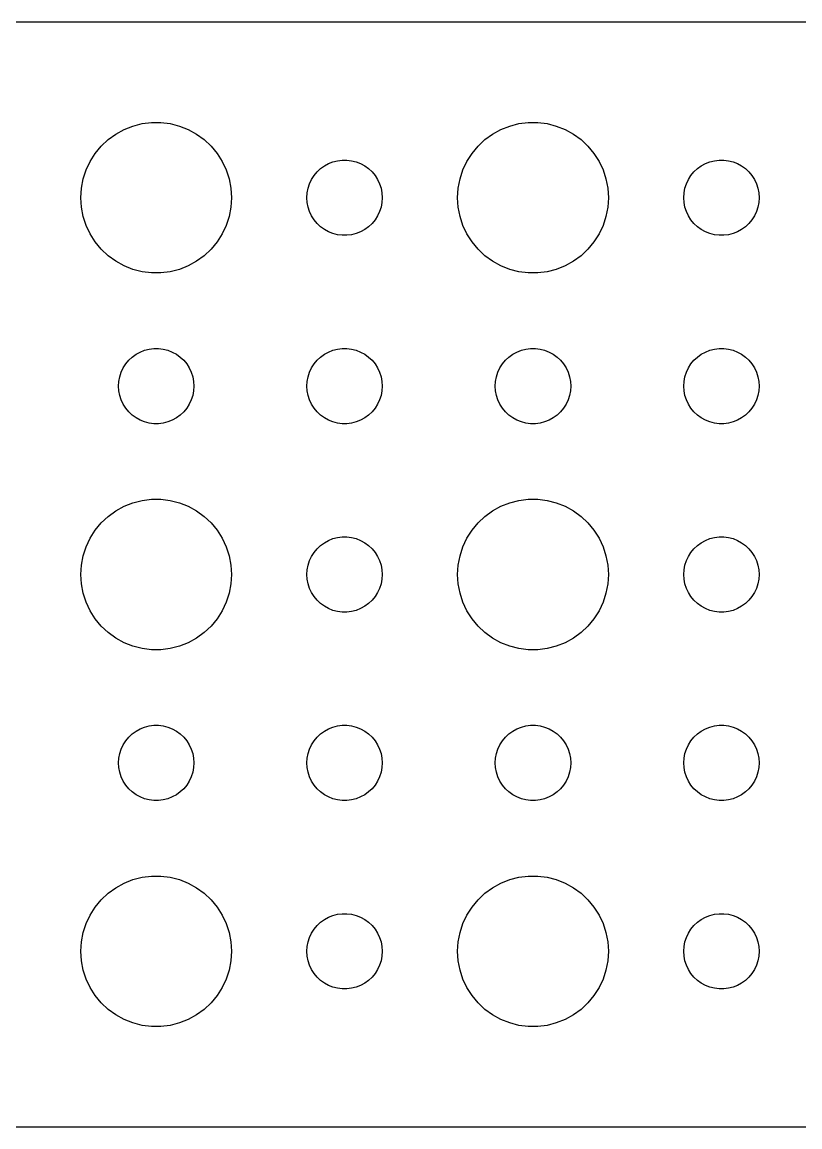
# Model space of a CAD drawing. Header units: metres. Extents: x -134 to 134, y -22 to 22.
# Drawn here: x 32.16 to 63.12, y -21.99 to 21.99 of the extents above; entities that cross this region are included whole.
import ezdxf

# ---------------------------------------------------------------- set-up
doc = ezdxf.new("R2010")
doc.units = ezdxf.units.M

msp = doc.modelspace()

# ---------------------------------------------------------------- linework, layer by layer
for p, q in [((129.814, 21.9901), (-129.814, 21.9901)), ((35.8925, 17.533), (36.2227, 17.7145)), ((36.2227, 17.7145), (36.5729, 17.8532)), ((36.5729, 17.8532), (36.9379, 17.9469)), ((36.9379, 17.9469), (37.3116, 17.9941)), ((37.3116, 17.9941), (37.6884, 17.9941)), ((37.6884, 17.9941), (38.0621, 17.9469)), ((38.0621, 17.9469), (38.427, 17.8532)), ((38.427, 17.8532), (38.7773, 17.7145)), ((38.7773, 17.7145), (39.1075, 17.533)), ((50.8925, 17.533), (51.2227, 17.7145)), ((51.2227, 17.7145), (51.5729, 17.8532)), ((51.5729, 17.8532), (51.9379, 17.9469)), ((51.9379, 17.9469), (52.3116, 17.9941)), ((52.3116, 17.9941), (52.6884, 17.9941)), ((52.6884, 17.9941), (53.0621, 17.9469)), ((53.0621, 17.9469), (53.427, 17.8532)), ((53.427, 17.8532), (53.7773, 17.7145)), ((53.7773, 17.7145), (54.1075, 17.533)), ((35.3131, 17.0536), (35.5877, 17.3115)), ((35.5877, 17.3115), (35.8925, 17.533)), ((39.1075, 17.533), (39.4123, 17.3115)), ((39.4123, 17.3115), (39.6869, 17.0536)), ((50.3131, 17.0536), (50.5877, 17.3115)), ((50.5877, 17.3115), (50.8925, 17.533)), ((54.1075, 17.533), (54.4123, 17.3115)), ((54.4123, 17.3115), (54.6869, 17.0536)), ((34.8711, 16.4453), (35.0729, 16.7634)), ((35.0729, 16.7634), (35.3131, 17.0536)), ((39.6869, 17.0536), (39.927, 16.7634)), ((39.927, 16.7634), (40.1289, 16.4453)), ((49.8711, 16.4453), (50.0729, 16.7634)), ((50.0729, 16.7634), (50.3131, 17.0536)), ((54.6869, 17.0536), (54.927, 16.7634)), ((54.927, 16.7634), (55.1289, 16.4453)), ((34.7107, 16.1044), (34.8711, 16.4453)), ((40.1289, 16.4453), (40.2893, 16.1044)), ((44.1963, 16.2665), (44.3613, 16.3572)), ((44.3613, 16.3572), (44.5365, 16.4266)), ((44.5365, 16.4266), (44.7189, 16.4734)), ((44.7189, 16.4734), (44.9058, 16.497)), ((44.9058, 16.497), (45.0942, 16.497)), ((45.0942, 16.497), (45.2811, 16.4734)), ((45.2811, 16.4734), (45.4635, 16.4266)), ((45.4635, 16.4266), (45.6387, 16.3572)), ((45.6387, 16.3572), (45.8037, 16.2665)), ((49.7107, 16.1044), (49.8711, 16.4453)), ((55.1289, 16.4453), (55.2893, 16.1044)), ((59.1963, 16.2665), (59.3613, 16.3572)), ((59.3613, 16.3572), (59.5365, 16.4266)), ((59.5365, 16.4266), (59.7189, 16.4734)), ((59.7189, 16.4734), (59.9058, 16.497)), ((59.9058, 16.497), (60.0942, 16.497)), ((60.0942, 16.497), (60.2811, 16.4734)), ((60.2811, 16.4734), (60.4635, 16.4266)), ((60.4635, 16.4266), (60.6387, 16.3572)), ((60.6387, 16.3572), (60.8037, 16.2665)), ((34.5942, 15.7461), (34.7107, 16.1044)), ((40.2893, 16.1044), (40.4057, 15.7461)), ((43.6855, 15.7226), (43.7865, 15.8817)), ((43.7865, 15.8817), (43.9065, 16.0268)), ((43.9065, 16.0268), (44.0439, 16.1558)), ((44.0439, 16.1558), (44.1963, 16.2665)), ((45.8037, 16.2665), (45.9561, 16.1558)), ((45.9561, 16.1558), (46.0934, 16.0268)), ((46.0934, 16.0268), (46.2135, 15.8817)), ((46.2135, 15.8817), (46.3145, 15.7226)), ((49.5942, 15.7461), (49.7107, 16.1044)), ((55.2893, 16.1044), (55.4057, 15.7461)), ((58.6855, 15.7226), (58.7865, 15.8817)), ((58.7865, 15.8817), (58.9065, 16.0268)), ((58.9065, 16.0268), (59.0439, 16.1558)), ((59.0439, 16.1558), (59.1963, 16.2665)), ((60.8037, 16.2665), (60.9561, 16.1558)), ((60.9561, 16.1558), (61.0934, 16.0268)), ((61.0934, 16.0268), (61.2135, 15.8817)), ((61.2135, 15.8817), (61.3145, 15.7226)), ((34.5237, 15.376), (34.5942, 15.7461)), ((40.4057, 15.7461), (40.4763, 15.376)), ((43.5471, 15.373), (43.6053, 15.5522)), ((43.6053, 15.5522), (43.6855, 15.7226)), ((46.3145, 15.7226), (46.3947, 15.5522)), ((46.3947, 15.5522), (46.4529, 15.373)), ((49.5237, 15.376), (49.5942, 15.7461)), ((55.4057, 15.7461), (55.4763, 15.376)), ((58.5471, 15.373), (58.6053, 15.5522)), ((58.6053, 15.5522), (58.6855, 15.7226)), ((61.3145, 15.7226), (61.3947, 15.5522)), ((61.3947, 15.5522), (61.4529, 15.373)), ((34.5, 15), (34.5237, 15.376)), ((34.5237, 14.624), (34.5, 15)), ((40.4763, 15.376), (40.5, 15)), ((40.5, 15), (40.4763, 14.624)), ((43.5, 15), (43.5118, 15.188)), ((43.5118, 14.812), (43.5, 15)), ((43.5118, 15.188), (43.5471, 15.373)), ((46.4529, 15.373), (46.4882, 15.188)), ((46.4882, 15.188), (46.5, 15)), ((46.5, 15), (46.4882, 14.812)), ((49.5, 15), (49.5237, 15.376)), ((49.5237, 14.624), (49.5, 15)), ((55.4763, 15.376), (55.5, 15)), ((55.5, 15), (55.4763, 14.624)), ((58.5, 15), (58.5118, 15.188)), ((58.5118, 14.812), (58.5, 15)), ((58.5118, 15.188), (58.5471, 15.373)), ((61.4529, 15.373), (61.4882, 15.188)), ((61.4882, 15.188), (61.5, 15)), ((61.5, 15), (61.4882, 14.812)), ((34.5942, 14.2539), (34.5237, 14.624)), ((40.4763, 14.624), (40.4057, 14.2539)), ((43.5471, 14.627), (43.5118, 14.812)), ((43.6053, 14.4478), (43.5471, 14.627)), ((46.4529, 14.627), (46.3947, 14.4478)), ((46.4882, 14.812), (46.4529, 14.627)), ((49.5942, 14.2539), (49.5237, 14.624)), ((55.4763, 14.624), (55.4057, 14.2539)), ((58.5471, 14.627), (58.5118, 14.812)), ((58.6053, 14.4478), (58.5471, 14.627)), ((61.4529, 14.627), (61.3947, 14.4478)), ((61.4882, 14.812), (61.4529, 14.627)), ((34.7107, 13.8956), (34.5942, 14.2539)), ((40.4057, 14.2539), (40.2893, 13.8956)), ((43.6855, 14.2774), (43.6053, 14.4478)), ((43.7865, 14.1183), (43.6855, 14.2774)), ((43.9065, 13.9732), (43.7865, 14.1183)), ((46.2135, 14.1183), (46.0934, 13.9732)), ((46.3145, 14.2774), (46.2135, 14.1183)), ((46.3947, 14.4478), (46.3145, 14.2774)), ((49.7107, 13.8956), (49.5942, 14.2539)), ((55.4057, 14.2539), (55.2893, 13.8956)), ((58.6855, 14.2774), (58.6053, 14.4478)), ((58.7865, 14.1183), (58.6855, 14.2774)), ((58.9065, 13.9732), (58.7865, 14.1183)), ((61.2135, 14.1183), (61.0934, 13.9732)), ((61.3145, 14.2774), (61.2135, 14.1183)), ((61.3947, 14.4478), (61.3145, 14.2774)), ((34.8711, 13.5547), (34.7107, 13.8956)), ((40.2893, 13.8956), (40.1289, 13.5547)), ((44.0439, 13.8442), (43.9065, 13.9732)), ((44.1963, 13.7335), (44.0439, 13.8442)), ((44.3613, 13.6427), (44.1963, 13.7335)), ((44.5365, 13.5734), (44.3613, 13.6427)), ((45.6387, 13.6427), (45.4635, 13.5734)), ((45.8037, 13.7335), (45.6387, 13.6427)), ((45.9561, 13.8442), (45.8037, 13.7335)), ((46.0934, 13.9732), (45.9561, 13.8442)), ((49.8711, 13.5547), (49.7107, 13.8956)), ((55.2893, 13.8956), (55.1289, 13.5547)), ((59.0439, 13.8442), (58.9065, 13.9732)), ((59.1963, 13.7335), (59.0439, 13.8442)), ((59.3613, 13.6427), (59.1963, 13.7335)), ((59.5365, 13.5734), (59.3613, 13.6427)), ((60.6387, 13.6427), (60.4635, 13.5734)), ((60.8037, 13.7335), (60.6387, 13.6427)), ((60.9561, 13.8442), (60.8037, 13.7335)), ((61.0934, 13.9732), (60.9561, 13.8442)), ((35.0729, 13.2366), (34.8711, 13.5547)), ((35.3131, 12.9464), (35.0729, 13.2366)), ((39.927, 13.2366), (39.6869, 12.9464)), ((40.1289, 13.5547), (39.927, 13.2366)), ((44.7189, 13.5266), (44.5365, 13.5734)), ((44.9058, 13.5029), (44.7189, 13.5266)), ((45.0942, 13.5029), (44.9058, 13.5029)), ((45.2811, 13.5266), (45.0942, 13.5029)), ((45.4635, 13.5734), (45.2811, 13.5266)), ((50.0729, 13.2366), (49.8711, 13.5547)), ((50.3131, 12.9464), (50.0729, 13.2366)), ((54.927, 13.2366), (54.6869, 12.9464)), ((55.1289, 13.5547), (54.927, 13.2366)), ((59.7189, 13.5266), (59.5365, 13.5734)), ((59.9058, 13.5029), (59.7189, 13.5266)), ((60.0942, 13.5029), (59.9058, 13.5029)), ((60.2811, 13.5266), (60.0942, 13.5029)), ((60.4635, 13.5734), (60.2811, 13.5266)), ((35.5877, 12.6884), (35.3131, 12.9464)), ((39.6869, 12.9464), (39.4123, 12.6884)), ((50.5877, 12.6884), (50.3131, 12.9464)), ((54.6869, 12.9464), (54.4123, 12.6884)), ((35.8925, 12.467), (35.5877, 12.6884)), ((36.2227, 12.2855), (35.8925, 12.467)), ((39.1075, 12.467), (38.7773, 12.2855)), ((39.4123, 12.6884), (39.1075, 12.467)), ((50.8925, 12.467), (50.5877, 12.6884)), ((51.2227, 12.2855), (50.8925, 12.467)), ((54.1075, 12.467), (53.7773, 12.2855)), ((54.4123, 12.6884), (54.1075, 12.467)), ((36.5729, 12.1468), (36.2227, 12.2855)), ((36.9379, 12.0531), (36.5729, 12.1468)), ((37.3116, 12.0059), (36.9379, 12.0531)), ((37.6884, 12.0059), (37.3116, 12.0059)), ((38.0621, 12.0531), (37.6884, 12.0059)), ((38.427, 12.1468), (38.0621, 12.0531)), ((38.7773, 12.2855), (38.427, 12.1468)), ((51.5729, 12.1468), (51.2227, 12.2855)), ((51.9379, 12.0531), (51.5729, 12.1468)), ((52.3116, 12.0059), (51.9379, 12.0531)), ((52.6884, 12.0059), (52.3116, 12.0059)), ((53.0621, 12.0531), (52.6884, 12.0059)), ((53.427, 12.1468), (53.0621, 12.0531)), ((53.7773, 12.2855), (53.427, 12.1468)), ((36.6963, 8.76648), (36.8613, 8.85724)), ((36.8613, 8.85724), (37.0365, 8.92657)), ((37.0365, 8.92657), (37.2189, 8.97342)), ((37.2189, 8.97342), (37.4058, 8.99704)), ((37.4058, 8.99704), (37.5942, 8.99704)), ((37.5942, 8.99704), (37.7811, 8.97342)), ((37.7811, 8.97342), (37.9635, 8.92657)), ((37.9635, 8.92657), (38.1387, 8.85724)), ((38.1387, 8.85724), (38.3037, 8.76648)), ((44.1963, 8.76648), (44.3613, 8.85724)), ((44.3613, 8.85724), (44.5365, 8.92657)), ((44.5365, 8.92657), (44.7189, 8.97342)), ((44.7189, 8.97342), (44.9058, 8.99704)), ((44.9058, 8.99704), (45.0942, 8.99704)), ((45.0942, 8.99704), (45.2811, 8.97342)), ((45.2811, 8.97342), (45.4635, 8.92657)), ((45.4635, 8.92657), (45.6387, 8.85724)), ((45.6387, 8.85724), (45.8037, 8.76648)), ((51.6963, 8.76648), (51.8613, 8.85724)), ((51.8613, 8.85724), (52.0365, 8.92657)), ((52.0365, 8.92657), (52.2189, 8.97342)), ((52.2189, 8.97342), (52.4058, 8.99704)), ((52.4058, 8.99704), (52.5942, 8.99704)), ((52.5942, 8.99704), (52.7811, 8.97342)), ((52.7811, 8.97342), (52.9635, 8.92657)), ((52.9635, 8.92657), (53.1387, 8.85724)), ((53.1387, 8.85724), (53.3037, 8.76648)), ((59.1963, 8.76648), (59.3613, 8.85724)), ((59.3613, 8.85724), (59.5365, 8.92657)), ((59.5365, 8.92657), (59.7189, 8.97342)), ((59.7189, 8.97342), (59.9058, 8.99704)), ((59.9058, 8.99704), (60.0942, 8.99704)), ((60.0942, 8.99704), (60.2811, 8.97342)), ((60.2811, 8.97342), (60.4635, 8.92657)), ((60.4635, 8.92657), (60.6387, 8.85724)), ((60.6387, 8.85724), (60.8037, 8.76648)), ((36.1855, 8.22263), (36.2865, 8.38167)), ((36.2865, 8.38167), (36.4065, 8.52681)), ((36.4065, 8.52681), (36.5439, 8.65576)), ((36.5439, 8.65576), (36.6963, 8.76648)), ((38.3037, 8.76648), (38.4561, 8.65576)), ((38.4561, 8.65576), (38.5934, 8.52681)), ((38.5934, 8.52681), (38.7135, 8.38167)), ((38.7135, 8.38167), (38.8145, 8.22263)), ((43.6855, 8.22263), (43.7865, 8.38167)), ((43.7865, 8.38167), (43.9065, 8.52681)), ((43.9065, 8.52681), (44.0439, 8.65576)), ((44.0439, 8.65576), (44.1963, 8.76648)), ((45.8037, 8.76648), (45.9561, 8.65576)), ((45.9561, 8.65576), (46.0934, 8.52681)), ((46.0934, 8.52681), (46.2135, 8.38167)), ((46.2135, 8.38167), (46.3145, 8.22263)), ((51.1855, 8.22263), (51.2865, 8.38167)), ((51.2865, 8.38167), (51.4065, 8.52681)), ((51.4065, 8.52681), (51.5439, 8.65576)), ((51.5439, 8.65576), (51.6963, 8.76648)), ((53.3037, 8.76648), (53.4561, 8.65576)), ((53.4561, 8.65576), (53.5934, 8.52681)), ((53.5934, 8.52681), (53.7135, 8.38167)), ((53.7135, 8.38167), (53.8145, 8.22263)), ((58.6855, 8.22263), (58.7865, 8.38167)), ((58.7865, 8.38167), (58.9065, 8.52681)), ((58.9065, 8.52681), (59.0439, 8.65576)), ((59.0439, 8.65576), (59.1963, 8.76648)), ((60.8037, 8.76648), (60.9561, 8.65576)), ((60.9561, 8.65576), (61.0934, 8.52681)), ((61.0934, 8.52681), (61.2135, 8.38167)), ((61.2135, 8.38167), (61.3145, 8.22263)), ((36.0471, 7.87303), (36.1053, 8.05219)), ((36.1053, 8.05219), (36.1855, 8.22263)), ((38.8145, 8.22263), (38.8947, 8.05219)), ((38.8947, 8.05219), (38.9529, 7.87303)), ((43.5471, 7.87303), (43.6053, 8.05219)), ((43.6053, 8.05219), (43.6855, 8.22263)), ((46.3145, 8.22263), (46.3947, 8.05219)), ((46.3947, 8.05219), (46.4529, 7.87303)), ((51.0471, 7.87303), (51.1053, 8.05219)), ((51.1053, 8.05219), (51.1855, 8.22263)), ((53.8145, 8.22263), (53.8947, 8.05219)), ((53.8947, 8.05219), (53.9529, 7.87303)), ((58.5471, 7.87303), (58.6053, 8.05219)), ((58.6053, 8.05219), (58.6855, 8.22263)), ((61.3145, 8.22263), (61.3947, 8.05219)), ((61.3947, 8.05219), (61.4529, 7.87303)), ((36, 7.5), (36.0118, 7.68799)), ((36.0118, 7.312), (36, 7.5)), ((36.0118, 7.68799), (36.0471, 7.87303)), ((38.9529, 7.87303), (38.9882, 7.68799)), ((38.9882, 7.68799), (39, 7.5)), ((39, 7.5), (38.9882, 7.312)), ((43.5, 7.5), (43.5118, 7.68799)), ((43.5118, 7.312), (43.5, 7.5)), ((43.5118, 7.68799), (43.5471, 7.87303)), ((46.4529, 7.87303), (46.4882, 7.68799)), ((46.4882, 7.68799), (46.5, 7.5)), ((46.5, 7.5), (46.4882, 7.312)), ((51, 7.5), (51.0118, 7.68799)), ((51.0118, 7.312), (51, 7.5)), ((51.0118, 7.68799), (51.0471, 7.87303)), ((53.9529, 7.87303), (53.9882, 7.68799)), ((53.9882, 7.68799), (54, 7.5)), ((54, 7.5), (53.9882, 7.312)), ((58.5, 7.5), (58.5118, 7.68799)), ((58.5118, 7.312), (58.5, 7.5)), ((58.5118, 7.68799), (58.5471, 7.87303)), ((61.4529, 7.87303), (61.4882, 7.68799)), ((61.4882, 7.68799), (61.5, 7.5)), ((61.5, 7.5), (61.4882, 7.312)), ((36.0471, 7.12695), (36.0118, 7.312)), ((36.1053, 6.9478), (36.0471, 7.12695)), ((38.9529, 7.12695), (38.8947, 6.9478)), ((38.9882, 7.312), (38.9529, 7.12695)), ((43.5471, 7.12695), (43.5118, 7.312)), ((43.6053, 6.9478), (43.5471, 7.12695)), ((46.4529, 7.12695), (46.3947, 6.9478)), ((46.4882, 7.312), (46.4529, 7.12695)), ((51.0471, 7.12695), (51.0118, 7.312)), ((51.1053, 6.9478), (51.0471, 7.12695)), ((53.9529, 7.12695), (53.8947, 6.9478)), ((53.9882, 7.312), (53.9529, 7.12695)), ((58.5471, 7.12695), (58.5118, 7.312)), ((58.6053, 6.9478), (58.5471, 7.12695)), ((61.4529, 7.12695), (61.3947, 6.9478)), ((61.4882, 7.312), (61.4529, 7.12695)), ((36.1855, 6.77736), (36.1053, 6.9478)), ((36.2865, 6.61832), (36.1855, 6.77736)), ((36.4065, 6.47318), (36.2865, 6.61832)), ((38.7135, 6.61832), (38.5934, 6.47318)), ((38.8145, 6.77736), (38.7135, 6.61832)), ((38.8947, 6.9478), (38.8145, 6.77736)), ((43.6855, 6.77736), (43.6053, 6.9478)), ((43.7865, 6.61832), (43.6855, 6.77736)), ((43.9065, 6.47318), (43.7865, 6.61832)), ((46.2135, 6.61832), (46.0934, 6.47318)), ((46.3145, 6.77736), (46.2135, 6.61832)), ((46.3947, 6.9478), (46.3145, 6.77736)), ((51.1855, 6.77736), (51.1053, 6.9478)), ((51.2865, 6.61832), (51.1855, 6.77736)), ((51.4065, 6.47318), (51.2865, 6.61832)), ((53.7135, 6.61832), (53.5934, 6.47318)), ((53.8145, 6.77736), (53.7135, 6.61832)), ((53.8947, 6.9478), (53.8145, 6.77736)), ((58.6855, 6.77736), (58.6053, 6.9478)), ((58.7865, 6.61832), (58.6855, 6.77736)), ((58.9065, 6.47318), (58.7865, 6.61832)), ((61.2135, 6.61832), (61.0934, 6.47318)), ((61.3145, 6.77736), (61.2135, 6.61832)), ((61.3947, 6.9478), (61.3145, 6.77736)), ((36.5439, 6.34422), (36.4065, 6.47318)), ((36.6963, 6.23351), (36.5439, 6.34422)), ((36.8613, 6.14275), (36.6963, 6.23351)), ((38.3037, 6.23351), (38.1387, 6.14275)), ((38.4561, 6.34422), (38.3037, 6.23351)), ((38.5934, 6.47318), (38.4561, 6.34422)), ((44.0439, 6.34422), (43.9065, 6.47318)), ((44.1963, 6.23351), (44.0439, 6.34422)), ((44.3613, 6.14275), (44.1963, 6.23351)), ((45.8037, 6.23351), (45.6387, 6.14275)), ((45.9561, 6.34422), (45.8037, 6.23351)), ((46.0934, 6.47318), (45.9561, 6.34422)), ((51.5439, 6.34422), (51.4065, 6.47318)), ((51.6963, 6.23351), (51.5439, 6.34422)), ((51.8613, 6.14275), (51.6963, 6.23351)), ((53.3037, 6.23351), (53.1387, 6.14275)), ((53.4561, 6.34422), (53.3037, 6.23351)), ((53.5934, 6.47318), (53.4561, 6.34422)), ((59.0439, 6.34422), (58.9065, 6.47318)), ((59.1963, 6.23351), (59.0439, 6.34422)), ((59.3613, 6.14275), (59.1963, 6.23351)), ((60.8037, 6.23351), (60.6387, 6.14275)), ((60.9561, 6.34422), (60.8037, 6.23351)), ((61.0934, 6.47318), (60.9561, 6.34422)), ((37.0365, 6.07341), (36.8613, 6.14275)), ((37.2189, 6.02657), (37.0365, 6.07341)), ((37.4058, 6.00294), (37.2189, 6.02657)), ((37.5942, 6.00294), (37.4058, 6.00294)), ((37.7811, 6.02657), (37.5942, 6.00294)), ((37.9635, 6.07341), (37.7811, 6.02657)), ((38.1387, 6.14275), (37.9635, 6.07341)), ((44.5365, 6.07341), (44.3613, 6.14275)), ((44.7189, 6.02657), (44.5365, 6.07341)), ((44.9058, 6.00294), (44.7189, 6.02657)), ((45.0942, 6.00294), (44.9058, 6.00294)), ((45.2811, 6.02657), (45.0942, 6.00294)), ((45.4635, 6.07341), (45.2811, 6.02657)), ((45.6387, 6.14275), (45.4635, 6.07341)), ((52.0365, 6.07341), (51.8613, 6.14275)), ((52.2189, 6.02657), (52.0365, 6.07341)), ((52.4058, 6.00294), (52.2189, 6.02657)), ((52.5942, 6.00294), (52.4058, 6.00294)), ((52.7811, 6.02657), (52.5942, 6.00294)), ((52.9635, 6.07341), (52.7811, 6.02657)), ((53.1387, 6.14275), (52.9635, 6.07341)), ((59.5365, 6.07341), (59.3613, 6.14275)), ((59.7189, 6.02657), (59.5365, 6.07341)), ((59.9058, 6.00294), (59.7189, 6.02657)), ((60.0942, 6.00294), (59.9058, 6.00294)), ((60.2811, 6.02657), (60.0942, 6.00294)), ((60.4635, 6.07341), (60.2811, 6.02657)), ((60.6387, 6.14275), (60.4635, 6.07341)), ((35.8925, 2.53297), (36.2227, 2.71448)), ((36.2227, 2.71448), (36.5729, 2.85316)), ((36.5729, 2.85316), (36.9379, 2.94685)), ((36.9379, 2.94685), (37.3116, 2.99408)), ((37.3116, 2.99408), (37.6884, 2.99408)), ((37.6884, 2.99408), (38.0621, 2.94685)), ((38.0621, 2.94685), (38.427, 2.85316)), ((38.427, 2.85316), (38.7773, 2.71448)), ((38.7773, 2.71448), (39.1075, 2.53297)), ((50.8925, 2.53297), (51.2227, 2.71448)), ((51.2227, 2.71448), (51.5729, 2.85316)), ((51.5729, 2.85316), (51.9379, 2.94685)), ((51.9379, 2.94685), (52.3116, 2.99408)), ((52.3116, 2.99408), (52.6884, 2.99408)), ((52.6884, 2.99408), (53.0621, 2.94685)), ((53.0621, 2.94685), (53.427, 2.85316)), ((53.427, 2.85316), (53.7773, 2.71448)), ((53.7773, 2.71448), (54.1075, 2.53297)), ((35.3131, 2.05363), (35.5877, 2.31154)), ((35.5877, 2.31154), (35.8925, 2.53297)), ((39.1075, 2.53297), (39.4123, 2.31154)), ((39.4123, 2.31154), (39.6869, 2.05363)), ((50.3131, 2.05363), (50.5877, 2.31154)), ((50.5877, 2.31154), (50.8925, 2.53297)), ((54.1075, 2.53297), (54.4123, 2.31154)), ((54.4123, 2.31154), (54.6869, 2.05363)), ((34.8711, 1.44525), (35.0729, 1.76335)), ((35.0729, 1.76335), (35.3131, 2.05363)), ((39.6869, 2.05363), (39.927, 1.76335)), ((39.927, 1.76335), (40.1289, 1.44525)), ((49.8711, 1.44525), (50.0729, 1.76335)), ((50.0729, 1.76335), (50.3131, 2.05363)), ((54.6869, 2.05363), (54.927, 1.76335)), ((54.927, 1.76335), (55.1289, 1.44525)), ((34.7107, 1.10437), (34.8711, 1.44525)), ((40.1289, 1.44525), (40.2893, 1.10437)), ((44.1963, 1.26648), (44.3613, 1.35724)), ((44.3613, 1.35724), (44.5365, 1.42657)), ((44.5365, 1.42657), (44.7189, 1.47342)), ((44.7189, 1.47342), (44.9058, 1.49704)), ((44.9058, 1.49704), (45.0942, 1.49704)), ((45.0942, 1.49704), (45.2811, 1.47342)), ((45.2811, 1.47342), (45.4635, 1.42657)), ((45.4635, 1.42657), (45.6387, 1.35724)), ((45.6387, 1.35724), (45.8037, 1.26648)), ((49.7107, 1.10437), (49.8711, 1.44525)), ((55.1289, 1.44525), (55.2893, 1.10437)), ((59.1963, 1.26648), (59.3613, 1.35724)), ((59.3613, 1.35724), (59.5365, 1.42657)), ((59.5365, 1.42657), (59.7189, 1.47342)), ((59.7189, 1.47342), (59.9058, 1.49704)), ((59.9058, 1.49704), (60.0942, 1.49704)), ((60.0942, 1.49704), (60.2811, 1.47342)), ((60.2811, 1.47342), (60.4635, 1.42657)), ((60.4635, 1.42657), (60.6387, 1.35724)), ((60.6387, 1.35724), (60.8037, 1.26648)), ((34.5942, 0.746063), (34.7107, 1.10437)), ((40.2893, 1.10437), (40.4057, 0.746063)), ((43.6855, 0.722626), (43.7865, 0.881668)), ((43.7865, 0.881668), (43.9065, 1.02681)), ((43.9065, 1.02681), (44.0439, 1.15576)), ((44.0439, 1.15576), (44.1963, 1.26648)), ((45.8037, 1.26648), (45.9561, 1.15576)), ((45.9561, 1.15576), (46.0934, 1.02681)), ((46.0934, 1.02681), (46.2135, 0.881668)), ((46.2135, 0.881668), (46.3145, 0.722626)), ((49.5942, 0.746063), (49.7107, 1.10437)), ((55.2893, 1.10437), (55.4057, 0.746063)), ((58.6855, 0.722626), (58.7865, 0.881668)), ((58.7865, 0.881668), (58.9065, 1.02681)), ((58.9065, 1.02681), (59.0439, 1.15576)), ((59.0439, 1.15576), (59.1963, 1.26648)), ((60.8037, 1.26648), (60.9561, 1.15576)), ((60.9561, 1.15576), (61.0934, 1.02681)), ((61.0934, 1.02681), (61.2135, 0.881668)), ((61.2135, 0.881668), (61.3145, 0.722626)), ((34.5237, 0.375992), (34.5942, 0.746063)), ((40.4057, 0.746063), (40.4763, 0.375992)), ((43.5471, 0.373032), (43.6053, 0.552185)), ((43.6053, 0.552185), (43.6855, 0.722626)), ((46.3145, 0.722626), (46.3947, 0.552185)), ((46.3947, 0.552185), (46.4529, 0.373032)), ((49.5237, 0.375992), (49.5942, 0.746063)), ((55.4057, 0.746063), (55.4763, 0.375992)), ((58.5471, 0.373032), (58.6053, 0.552185)), ((58.6053, 0.552185), (58.6855, 0.722626)), ((61.3145, 0.722626), (61.3947, 0.552185)), ((61.3947, 0.552185), (61.4529, 0.373032)), ((34.5, 0), (34.5237, 0.375992)), ((34.5237, -0.375992), (34.5, 0)), ((40.4763, 0.375992), (40.5, 0)), ((40.5, 0), (40.4763, -0.375992)), ((43.5, 0), (43.5118, 0.187988)), ((43.5118, -0.187988), (43.5, 0)), ((43.5118, 0.187988), (43.5471, 0.373032)), ((46.4529, 0.373032), (46.4882, 0.187988)), ((46.4882, 0.187988), (46.5, 0)), ((46.5, 0), (46.4882, -0.187988)), ((49.5, 0), (49.5237, 0.375992)), ((49.5237, -0.375992), (49.5, 0)), ((55.4763, 0.375992), (55.5, 0)), ((55.5, 0), (55.4763, -0.375992)), ((58.5, 0), (58.5118, 0.187988)), ((58.5118, -0.187988), (58.5, 0)), ((58.5118, 0.187988), (58.5471, 0.373032)), ((61.4529, 0.373032), (61.4882, 0.187988)), ((61.4882, 0.187988), (61.5, 0)), ((61.5, 0), (61.4882, -0.187988)), ((34.5942, -0.746063), (34.5237, -0.375992)), ((40.4763, -0.375992), (40.4057, -0.746063)), ((43.5471, -0.373032), (43.5118, -0.187988)), ((43.6053, -0.552185), (43.5471, -0.373032)), ((46.4529, -0.373032), (46.3947, -0.552185)), ((46.4882, -0.187988), (46.4529, -0.373032)), ((49.5942, -0.746063), (49.5237, -0.375992)), ((55.4763, -0.375992), (55.4057, -0.746063)), ((58.5471, -0.373032), (58.5118, -0.187988)), ((58.6053, -0.552185), (58.5471, -0.373032)), ((61.4529, -0.373032), (61.3947, -0.552185)), ((61.4882, -0.187988), (61.4529, -0.373032)), ((34.7107, -1.10437), (34.5942, -0.746063)), ((40.4057, -0.746063), (40.2893, -1.10437)), ((43.6855, -0.722626), (43.6053, -0.552185)), ((43.7865, -0.881668), (43.6855, -0.722626)), ((46.3145, -0.722626), (46.2135, -0.881668)), ((46.3947, -0.552185), (46.3145, -0.722626)), ((49.7107, -1.10437), (49.5942, -0.746063)), ((55.4057, -0.746063), (55.2893, -1.10437)), ((58.6855, -0.722626), (58.6053, -0.552185)), ((58.7865, -0.881668), (58.6855, -0.722626)), ((61.3145, -0.722626), (61.2135, -0.881668)), ((61.3947, -0.552185), (61.3145, -0.722626)), ((34.8711, -1.44525), (34.7107, -1.10437)), ((40.2893, -1.10437), (40.1289, -1.44525)), ((43.9065, -1.02681), (43.7865, -0.881668)), ((44.0439, -1.15576), (43.9065, -1.02681)), ((44.1963, -1.26648), (44.0439, -1.15576)), ((44.3613, -1.35724), (44.1963, -1.26648)), ((45.8037, -1.26648), (45.6387, -1.35724)), ((45.9561, -1.15576), (45.8037, -1.26648)), ((46.0934, -1.02681), (45.9561, -1.15576)), ((46.2135, -0.881668), (46.0934, -1.02681)), ((49.8711, -1.44525), (49.7107, -1.10437)), ((55.2893, -1.10437), (55.1289, -1.44525)), ((58.9065, -1.02681), (58.7865, -0.881668)), ((59.0439, -1.15576), (58.9065, -1.02681)), ((59.1963, -1.26648), (59.0439, -1.15576)), ((59.3613, -1.35724), (59.1963, -1.26648)), ((60.8037, -1.26648), (60.6387, -1.35724)), ((60.9561, -1.15576), (60.8037, -1.26648)), ((61.0934, -1.02681), (60.9561, -1.15576)), ((61.2135, -0.881668), (61.0934, -1.02681)), ((35.0729, -1.76335), (34.8711, -1.44525)), ((40.1289, -1.44525), (39.927, -1.76335)), ((44.5365, -1.42657), (44.3613, -1.35724)), ((44.7189, -1.47342), (44.5365, -1.42657)), ((44.9058, -1.49704), (44.7189, -1.47342)), ((45.0942, -1.49704), (44.9058, -1.49704)), ((45.2811, -1.47342), (45.0942, -1.49704)), ((45.4635, -1.42657), (45.2811, -1.47342)), ((45.6387, -1.35724), (45.4635, -1.42657)), ((50.0729, -1.76335), (49.8711, -1.44525)), ((55.1289, -1.44525), (54.927, -1.76335)), ((59.5365, -1.42657), (59.3613, -1.35724)), ((59.7189, -1.47342), (59.5365, -1.42657)), ((59.9058, -1.49704), (59.7189, -1.47342)), ((60.0942, -1.49704), (59.9058, -1.49704)), ((60.2811, -1.47342), (60.0942, -1.49704)), ((60.4635, -1.42657), (60.2811, -1.47342)), ((60.6387, -1.35724), (60.4635, -1.42657)), ((35.3131, -2.05363), (35.0729, -1.76335)), ((35.5877, -2.31154), (35.3131, -2.05363)), ((39.6869, -2.05363), (39.4123, -2.31154)), ((39.927, -1.76335), (39.6869, -2.05363)), ((50.3131, -2.05363), (50.0729, -1.76335)), ((50.5877, -2.31154), (50.3131, -2.05363)), ((54.6869, -2.05363), (54.4123, -2.31154)), ((54.927, -1.76335), (54.6869, -2.05363)), ((35.8925, -2.53297), (35.5877, -2.31154)), ((36.2227, -2.71448), (35.8925, -2.53297)), ((39.1075, -2.53297), (38.7773, -2.71448)), ((39.4123, -2.31154), (39.1075, -2.53297)), ((50.8925, -2.53297), (50.5877, -2.31154)), ((51.2227, -2.71448), (50.8925, -2.53297)), ((54.1075, -2.53297), (53.7773, -2.71448)), ((54.4123, -2.31154), (54.1075, -2.53297)), ((36.5729, -2.85316), (36.2227, -2.71448)), ((36.9379, -2.94685), (36.5729, -2.85316)), ((37.3116, -2.99408), (36.9379, -2.94685)), ((37.6884, -2.99408), (37.3116, -2.99408)), ((38.0621, -2.94685), (37.6884, -2.99408)), ((38.427, -2.85316), (38.0621, -2.94685)), ((38.7773, -2.71448), (38.427, -2.85316)), ((51.5729, -2.85316), (51.2227, -2.71448)), ((51.9379, -2.94685), (51.5729, -2.85316)), ((52.3116, -2.99408), (51.9379, -2.94685)), ((52.6884, -2.99408), (52.3116, -2.99408)), ((53.0621, -2.94685), (52.6884, -2.99408)), ((53.427, -2.85316), (53.0621, -2.94685)), ((53.7773, -2.71448), (53.427, -2.85316)), ((36.6963, -6.23351), (36.8613, -6.14275)), ((36.8613, -6.14275), (37.0365, -6.07341)), ((37.0365, -6.07341), (37.2189, -6.02657)), ((37.2189, -6.02657), (37.4058, -6.00294)), ((37.4058, -6.00294), (37.5942, -6.00294)), ((37.5942, -6.00294), (37.7811, -6.02657)), ((37.7811, -6.02657), (37.9635, -6.07341)), ((37.9635, -6.07341), (38.1387, -6.14275)), ((38.1387, -6.14275), (38.3037, -6.23351)), ((44.1963, -6.23351), (44.3613, -6.14275)), ((44.3613, -6.14275), (44.5365, -6.07341)), ((44.5365, -6.07341), (44.7189, -6.02657)), ((44.7189, -6.02657), (44.9058, -6.00294)), ((44.9058, -6.00294), (45.0942, -6.00294)), ((45.0942, -6.00294), (45.2811, -6.02657)), ((45.2811, -6.02657), (45.4635, -6.07341)), ((45.4635, -6.07341), (45.6387, -6.14275)), ((45.6387, -6.14275), (45.8037, -6.23351)), ((51.6963, -6.23351), (51.8613, -6.14275)), ((51.8613, -6.14275), (52.0365, -6.07341)), ((52.0365, -6.07341), (52.2189, -6.02657)), ((52.2189, -6.02657), (52.4058, -6.00294)), ((52.4058, -6.00294), (52.5942, -6.00294)), ((52.5942, -6.00294), (52.7811, -6.02657)), ((52.7811, -6.02657), (52.9635, -6.07341)), ((52.9635, -6.07341), (53.1387, -6.14275)), ((53.1387, -6.14275), (53.3037, -6.23351)), ((59.1963, -6.23351), (59.3613, -6.14275)), ((59.3613, -6.14275), (59.5365, -6.07341)), ((59.5365, -6.07341), (59.7189, -6.02657)), ((59.7189, -6.02657), (59.9058, -6.00294)), ((59.9058, -6.00294), (60.0942, -6.00294)), ((60.0942, -6.00294), (60.2811, -6.02657)), ((60.2811, -6.02657), (60.4635, -6.07341)), ((60.4635, -6.07341), (60.6387, -6.14275)), ((60.6387, -6.14275), (60.8037, -6.23351)), ((36.2865, -6.61832), (36.4065, -6.47318)), ((36.4065, -6.47318), (36.5439, -6.34422)), ((36.5439, -6.34422), (36.6963, -6.23351)), ((38.3037, -6.23351), (38.4561, -6.34422)), ((38.4561, -6.34422), (38.5934, -6.47318)), ((38.5934, -6.47318), (38.7135, -6.61832)), ((43.7865, -6.61832), (43.9065, -6.47318)), ((43.9065, -6.47318), (44.0439, -6.34422)), ((44.0439, -6.34422), (44.1963, -6.23351)), ((45.8037, -6.23351), (45.9561, -6.34422)), ((45.9561, -6.34422), (46.0934, -6.47318)), ((46.0934, -6.47318), (46.2135, -6.61832)), ((51.2865, -6.61832), (51.4065, -6.47318)), ((51.4065, -6.47318), (51.5439, -6.34422)), ((51.5439, -6.34422), (51.6963, -6.23351)), ((53.3037, -6.23351), (53.4561, -6.34422)), ((53.4561, -6.34422), (53.5934, -6.47318)), ((53.5934, -6.47318), (53.7135, -6.61832)), ((58.7865, -6.61832), (58.9065, -6.47318)), ((58.9065, -6.47318), (59.0439, -6.34422)), ((59.0439, -6.34422), (59.1963, -6.23351)), ((60.8037, -6.23351), (60.9561, -6.34422)), ((60.9561, -6.34422), (61.0934, -6.47318)), ((61.0934, -6.47318), (61.2135, -6.61832)), ((36.0471, -7.12695), (36.1053, -6.9478)), ((36.1053, -6.9478), (36.1855, -6.77736)), ((36.1855, -6.77736), (36.2865, -6.61832)), ((38.7135, -6.61832), (38.8145, -6.77736)), ((38.8145, -6.77736), (38.8947, -6.9478)), ((38.8947, -6.9478), (38.9529, -7.12695)), ((43.5471, -7.12695), (43.6053, -6.9478)), ((43.6053, -6.9478), (43.6855, -6.77736)), ((43.6855, -6.77736), (43.7865, -6.61832)), ((46.2135, -6.61832), (46.3145, -6.77736)), ((46.3145, -6.77736), (46.3947, -6.9478)), ((46.3947, -6.9478), (46.4529, -7.12695)), ((51.0471, -7.12695), (51.1053, -6.9478)), ((51.1053, -6.9478), (51.1855, -6.77736)), ((51.1855, -6.77736), (51.2865, -6.61832)), ((53.7135, -6.61832), (53.8145, -6.77736)), ((53.8145, -6.77736), (53.8947, -6.9478)), ((53.8947, -6.9478), (53.9529, -7.12695)), ((58.5471, -7.12695), (58.6053, -6.9478)), ((58.6053, -6.9478), (58.6855, -6.77736)), ((58.6855, -6.77736), (58.7865, -6.61832)), ((61.2135, -6.61832), (61.3145, -6.77736)), ((61.3145, -6.77736), (61.3947, -6.9478)), ((61.3947, -6.9478), (61.4529, -7.12695)), ((36, -7.5), (36.0118, -7.312)), ((36.0118, -7.312), (36.0471, -7.12695)), ((38.9529, -7.12695), (38.9882, -7.312)), ((38.9882, -7.312), (39, -7.5)), ((43.5, -7.5), (43.5118, -7.312)), ((43.5118, -7.312), (43.5471, -7.12695)), ((46.4529, -7.12695), (46.4882, -7.312)), ((46.4882, -7.312), (46.5, -7.5)), ((51, -7.5), (51.0118, -7.312)), ((51.0118, -7.312), (51.0471, -7.12695)), ((53.9529, -7.12695), (53.9882, -7.312)), ((53.9882, -7.312), (54, -7.5)), ((58.5, -7.5), (58.5118, -7.312)), ((58.5118, -7.312), (58.5471, -7.12695)), ((61.4529, -7.12695), (61.4882, -7.312)), ((61.4882, -7.312), (61.5, -7.5)), ((36.0118, -7.68799), (36, -7.5)), ((36.0471, -7.87303), (36.0118, -7.68799)), ((36.1053, -8.05219), (36.0471, -7.87303)), ((38.9529, -7.87303), (38.8947, -8.05219)), ((38.9882, -7.68799), (38.9529, -7.87303)), ((39, -7.5), (38.9882, -7.68799)), ((43.5118, -7.68799), (43.5, -7.5)), ((43.5471, -7.87303), (43.5118, -7.68799)), ((43.6053, -8.05219), (43.5471, -7.87303)), ((46.4529, -7.87303), (46.3947, -8.05219)), ((46.4882, -7.68799), (46.4529, -7.87303)), ((46.5, -7.5), (46.4882, -7.68799)), ((51.0118, -7.68799), (51, -7.5)), ((51.0471, -7.87303), (51.0118, -7.68799)), ((51.1053, -8.05219), (51.0471, -7.87303)), ((53.9529, -7.87303), (53.8947, -8.05219)), ((53.9882, -7.68799), (53.9529, -7.87303)), ((54, -7.5), (53.9882, -7.68799)), ((58.5118, -7.68799), (58.5, -7.5)), ((58.5471, -7.87303), (58.5118, -7.68799)), ((58.6053, -8.05219), (58.5471, -7.87303)), ((61.4529, -7.87303), (61.3947, -8.05219)), ((61.4882, -7.68799), (61.4529, -7.87303)), ((61.5, -7.5), (61.4882, -7.68799)), ((36.1855, -8.22263), (36.1053, -8.05219)), ((36.2865, -8.38167), (36.1855, -8.22263)), ((38.8145, -8.22263), (38.7135, -8.38167)), ((38.8947, -8.05219), (38.8145, -8.22263)), ((43.6855, -8.22263), (43.6053, -8.05219)), ((43.7865, -8.38167), (43.6855, -8.22263)), ((46.3145, -8.22263), (46.2135, -8.38167)), ((46.3947, -8.05219), (46.3145, -8.22263)), ((51.1855, -8.22263), (51.1053, -8.05219)), ((51.2865, -8.38167), (51.1855, -8.22263)), ((53.8145, -8.22263), (53.7135, -8.38167)), ((53.8947, -8.05219), (53.8145, -8.22263)), ((58.6855, -8.22263), (58.6053, -8.05219)), ((58.7865, -8.38167), (58.6855, -8.22263)), ((61.3145, -8.22263), (61.2135, -8.38167)), ((61.3947, -8.05219), (61.3145, -8.22263)), ((36.4065, -8.52681), (36.2865, -8.38167)), ((36.5439, -8.65576), (36.4065, -8.52681)), ((36.6963, -8.76648), (36.5439, -8.65576)), ((36.8613, -8.85724), (36.6963, -8.76648)), ((38.3037, -8.76648), (38.1387, -8.85724)), ((38.4561, -8.65576), (38.3037, -8.76648)), ((38.5934, -8.52681), (38.4561, -8.65576)), ((38.7135, -8.38167), (38.5934, -8.52681)), ((43.9065, -8.52681), (43.7865, -8.38167)), ((44.0439, -8.65576), (43.9065, -8.52681)), ((44.1963, -8.76648), (44.0439, -8.65576)), ((44.3613, -8.85724), (44.1963, -8.76648)), ((45.8037, -8.76648), (45.6387, -8.85724)), ((45.9561, -8.65576), (45.8037, -8.76648)), ((46.0934, -8.52681), (45.9561, -8.65576)), ((46.2135, -8.38167), (46.0934, -8.52681)), ((51.4065, -8.52681), (51.2865, -8.38167)), ((51.5439, -8.65576), (51.4065, -8.52681)), ((51.6963, -8.76648), (51.5439, -8.65576)), ((51.8613, -8.85724), (51.6963, -8.76648)), ((53.3037, -8.76648), (53.1387, -8.85724)), ((53.4561, -8.65576), (53.3037, -8.76648)), ((53.5934, -8.52681), (53.4561, -8.65576)), ((53.7135, -8.38167), (53.5934, -8.52681)), ((58.9065, -8.52681), (58.7865, -8.38167)), ((59.0439, -8.65576), (58.9065, -8.52681)), ((59.1963, -8.76648), (59.0439, -8.65576)), ((59.3613, -8.85724), (59.1963, -8.76648)), ((60.8037, -8.76648), (60.6387, -8.85724)), ((60.9561, -8.65576), (60.8037, -8.76648)), ((61.0934, -8.52681), (60.9561, -8.65576)), ((61.2135, -8.38167), (61.0934, -8.52681)), ((37.0365, -8.92657), (36.8613, -8.85724)), ((37.2189, -8.97342), (37.0365, -8.92657)), ((37.4058, -8.99704), (37.2189, -8.97342)), ((37.5942, -8.99704), (37.4058, -8.99704)), ((37.7811, -8.97342), (37.5942, -8.99704)), ((37.9635, -8.92657), (37.7811, -8.97342)), ((38.1387, -8.85724), (37.9635, -8.92657)), ((44.5365, -8.92657), (44.3613, -8.85724)), ((44.7189, -8.97342), (44.5365, -8.92657)), ((44.9058, -8.99704), (44.7189, -8.97342)), ((45.0942, -8.99704), (44.9058, -8.99704)), ((45.2811, -8.97342), (45.0942, -8.99704)), ((45.4635, -8.92657), (45.2811, -8.97342)), ((45.6387, -8.85724), (45.4635, -8.92657)), ((52.0365, -8.92657), (51.8613, -8.85724)), ((52.2189, -8.97342), (52.0365, -8.92657)), ((52.4058, -8.99704), (52.2189, -8.97342)), ((52.5942, -8.99704), (52.4058, -8.99704)), ((52.7811, -8.97342), (52.5942, -8.99704)), ((52.9635, -8.92657), (52.7811, -8.97342)), ((53.1387, -8.85724), (52.9635, -8.92657)), ((59.5365, -8.92657), (59.3613, -8.85724)), ((59.7189, -8.97342), (59.5365, -8.92657)), ((59.9058, -8.99704), (59.7189, -8.97342)), ((60.0942, -8.99704), (59.9058, -8.99704)), ((60.2811, -8.97342), (60.0942, -8.99704)), ((60.4635, -8.92657), (60.2811, -8.97342)), ((60.6387, -8.85724), (60.4635, -8.92657)), ((35.8925, -12.467), (36.2227, -12.2855)), ((36.2227, -12.2855), (36.5729, -12.1468)), ((36.5729, -12.1468), (36.9379, -12.0531)), ((36.9379, -12.0531), (37.3116, -12.0059)), ((37.3116, -12.0059), (37.6884, -12.0059)), ((37.6884, -12.0059), (38.0621, -12.0531)), ((38.0621, -12.0531), (38.427, -12.1468)), ((38.427, -12.1468), (38.7773, -12.2855)), ((38.7773, -12.2855), (39.1075, -12.467)), ((50.8925, -12.467), (51.2227, -12.2855)), ((51.2227, -12.2855), (51.5729, -12.1468)), ((51.5729, -12.1468), (51.9379, -12.0531)), ((51.9379, -12.0531), (52.3116, -12.0059)), ((52.3116, -12.0059), (52.6884, -12.0059)), ((52.6884, -12.0059), (53.0621, -12.0531)), ((53.0621, -12.0531), (53.427, -12.1468)), ((53.427, -12.1468), (53.7773, -12.2855)), ((53.7773, -12.2855), (54.1075, -12.467)), ((35.3131, -12.9464), (35.5877, -12.6884)), ((35.5877, -12.6884), (35.8925, -12.467)), ((39.1075, -12.467), (39.4123, -12.6884)), ((39.4123, -12.6884), (39.6869, -12.9464)), ((50.3131, -12.9464), (50.5877, -12.6884)), ((50.5877, -12.6884), (50.8925, -12.467)), ((54.1075, -12.467), (54.4123, -12.6884)), ((54.4123, -12.6884), (54.6869, -12.9464)), ((35.0729, -13.2366), (35.3131, -12.9464)), ((39.6869, -12.9464), (39.927, -13.2366)), ((50.0729, -13.2366), (50.3131, -12.9464)), ((54.6869, -12.9464), (54.927, -13.2366)), ((34.7107, -13.8956), (34.8711, -13.5547)), ((34.8711, -13.5547), (35.0729, -13.2366)), ((39.927, -13.2366), (40.1289, -13.5547)), ((40.1289, -13.5547), (40.2893, -13.8956)), ((44.3613, -13.6427), (44.5365, -13.5734)), ((44.5365, -13.5734), (44.7189, -13.5266)), ((44.7189, -13.5266), (44.9058, -13.5029)), ((44.9058, -13.5029), (45.0942, -13.5029)), ((45.0942, -13.5029), (45.2811, -13.5266)), ((45.2811, -13.5266), (45.4635, -13.5734)), ((45.4635, -13.5734), (45.6387, -13.6427)), ((49.7107, -13.8956), (49.8711, -13.5547)), ((49.8711, -13.5547), (50.0729, -13.2366)), ((54.927, -13.2366), (55.1289, -13.5547)), ((55.1289, -13.5547), (55.2893, -13.8956)), ((59.3613, -13.6427), (59.5365, -13.5734)), ((59.5365, -13.5734), (59.7189, -13.5266)), ((59.7189, -13.5266), (59.9058, -13.5029)), ((59.9058, -13.5029), (60.0942, -13.5029)), ((60.0942, -13.5029), (60.2811, -13.5266)), ((60.2811, -13.5266), (60.4635, -13.5734)), ((60.4635, -13.5734), (60.6387, -13.6427)), ((34.5942, -14.2539), (34.7107, -13.8956)), ((40.2893, -13.8956), (40.4057, -14.2539)), ((43.7865, -14.1183), (43.9065, -13.9732)), ((43.9065, -13.9732), (44.0439, -13.8442)), ((44.0439, -13.8442), (44.1963, -13.7335)), ((44.1963, -13.7335), (44.3613, -13.6427)), ((45.6387, -13.6427), (45.8037, -13.7335)), ((45.8037, -13.7335), (45.9561, -13.8442)), ((45.9561, -13.8442), (46.0934, -13.9732)), ((46.0934, -13.9732), (46.2135, -14.1183)), ((49.5942, -14.2539), (49.7107, -13.8956)), ((55.2893, -13.8956), (55.4057, -14.2539)), ((58.7865, -14.1183), (58.9065, -13.9732)), ((58.9065, -13.9732), (59.0439, -13.8442)), ((59.0439, -13.8442), (59.1963, -13.7335)), ((59.1963, -13.7335), (59.3613, -13.6427)), ((60.6387, -13.6427), (60.8037, -13.7335)), ((60.8037, -13.7335), (60.9561, -13.8442)), ((60.9561, -13.8442), (61.0934, -13.9732)), ((61.0934, -13.9732), (61.2135, -14.1183)), ((34.5237, -14.624), (34.5942, -14.2539)), ((40.4057, -14.2539), (40.4763, -14.624)), ((43.5471, -14.627), (43.6053, -14.4478)), ((43.6053, -14.4478), (43.6855, -14.2774)), ((43.6855, -14.2774), (43.7865, -14.1183)), ((46.2135, -14.1183), (46.3145, -14.2774)), ((46.3145, -14.2774), (46.3947, -14.4478)), ((46.3947, -14.4478), (46.4529, -14.627)), ((49.5237, -14.624), (49.5942, -14.2539)), ((55.4057, -14.2539), (55.4763, -14.624)), ((58.5471, -14.627), (58.6053, -14.4478)), ((58.6053, -14.4478), (58.6855, -14.2774)), ((58.6855, -14.2774), (58.7865, -14.1183)), ((61.2135, -14.1183), (61.3145, -14.2774)), ((61.3145, -14.2774), (61.3947, -14.4478)), ((61.3947, -14.4478), (61.4529, -14.627)), ((34.5, -15), (34.5237, -14.624)), ((40.4763, -14.624), (40.5, -15)), ((43.5, -15), (43.5118, -14.812)), ((43.5118, -14.812), (43.5471, -14.627)), ((46.4529, -14.627), (46.4882, -14.812)), ((46.4882, -14.812), (46.5, -15)), ((49.5, -15), (49.5237, -14.624)), ((55.4763, -14.624), (55.5, -15)), ((58.5, -15), (58.5118, -14.812)), ((58.5118, -14.812), (58.5471, -14.627)), ((61.4529, -14.627), (61.4882, -14.812)), ((61.4882, -14.812), (61.5, -15)), ((34.5237, -15.376), (34.5, -15)), ((34.5942, -15.7461), (34.5237, -15.376)), ((40.4763, -15.376), (40.4057, -15.7461)), ((40.5, -15), (40.4763, -15.376)), ((43.5118, -15.188), (43.5, -15)), ((43.5471, -15.373), (43.5118, -15.188)), ((43.6053, -15.5522), (43.5471, -15.373)), ((46.4529, -15.373), (46.3947, -15.5522)), ((46.4882, -15.188), (46.4529, -15.373)), ((46.5, -15), (46.4882, -15.188)), ((49.5237, -15.376), (49.5, -15)), ((49.5942, -15.7461), (49.5237, -15.376)), ((55.4763, -15.376), (55.4057, -15.7461)), ((55.5, -15), (55.4763, -15.376)), ((58.5118, -15.188), (58.5, -15)), ((58.5471, -15.373), (58.5118, -15.188)), ((58.6053, -15.5522), (58.5471, -15.373)), ((61.4529, -15.373), (61.3947, -15.5522)), ((61.4882, -15.188), (61.4529, -15.373)), ((61.5, -15), (61.4882, -15.188)), ((34.7107, -16.1044), (34.5942, -15.7461)), ((40.4057, -15.7461), (40.2893, -16.1044)), ((43.6855, -15.7226), (43.6053, -15.5522)), ((43.7865, -15.8817), (43.6855, -15.7226)), ((46.3145, -15.7226), (46.2135, -15.8817)), ((46.3947, -15.5522), (46.3145, -15.7226)), ((49.7107, -16.1044), (49.5942, -15.7461)), ((55.4057, -15.7461), (55.2893, -16.1044)), ((58.6855, -15.7226), (58.6053, -15.5522)), ((58.7865, -15.8817), (58.6855, -15.7226)), ((61.3145, -15.7226), (61.2135, -15.8817)), ((61.3947, -15.5522), (61.3145, -15.7226)), ((34.8711, -16.4453), (34.7107, -16.1044)), ((40.2893, -16.1044), (40.1289, -16.4453)), ((43.9065, -16.0268), (43.7865, -15.8817)), ((44.0439, -16.1558), (43.9065, -16.0268)), ((44.1963, -16.2665), (44.0439, -16.1558)), ((44.3613, -16.3572), (44.1963, -16.2665)), ((45.8037, -16.2665), (45.6387, -16.3572)), ((45.9561, -16.1558), (45.8037, -16.2665)), ((46.0934, -16.0268), (45.9561, -16.1558)), ((46.2135, -15.8817), (46.0934, -16.0268)), ((49.8711, -16.4453), (49.7107, -16.1044)), ((55.2893, -16.1044), (55.1289, -16.4453)), ((58.9065, -16.0268), (58.7865, -15.8817)), ((59.0439, -16.1558), (58.9065, -16.0268)), ((59.1963, -16.2665), (59.0439, -16.1558)), ((59.3613, -16.3572), (59.1963, -16.2665)), ((60.8037, -16.2665), (60.6387, -16.3572)), ((60.9561, -16.1558), (60.8037, -16.2665)), ((61.0934, -16.0268), (60.9561, -16.1558)), ((61.2135, -15.8817), (61.0934, -16.0268)), ((35.0729, -16.7634), (34.8711, -16.4453)), ((40.1289, -16.4453), (39.927, -16.7634)), ((44.5365, -16.4266), (44.3613, -16.3572)), ((44.7189, -16.4734), (44.5365, -16.4266)), ((44.9058, -16.497), (44.7189, -16.4734)), ((45.0942, -16.497), (44.9058, -16.497)), ((45.2811, -16.4734), (45.0942, -16.497)), ((45.4635, -16.4266), (45.2811, -16.4734)), ((45.6387, -16.3572), (45.4635, -16.4266)), ((50.0729, -16.7634), (49.8711, -16.4453)), ((55.1289, -16.4453), (54.927, -16.7634)), ((59.5365, -16.4266), (59.3613, -16.3572)), ((59.7189, -16.4734), (59.5365, -16.4266)), ((59.9058, -16.497), (59.7189, -16.4734)), ((60.0942, -16.497), (59.9058, -16.497)), ((60.2811, -16.4734), (60.0942, -16.497)), ((60.4635, -16.4266), (60.2811, -16.4734)), ((60.6387, -16.3572), (60.4635, -16.4266)), ((35.3131, -17.0536), (35.0729, -16.7634)), ((35.5877, -17.3115), (35.3131, -17.0536)), ((39.6869, -17.0536), (39.4123, -17.3115)), ((39.927, -16.7634), (39.6869, -17.0536)), ((50.3131, -17.0536), (50.0729, -16.7634)), ((50.5877, -17.3115), (50.3131, -17.0536)), ((54.6869, -17.0536), (54.4123, -17.3115)), ((54.927, -16.7634), (54.6869, -17.0536)), ((35.8925, -17.533), (35.5877, -17.3115)), ((36.2227, -17.7145), (35.8925, -17.533)), ((39.1075, -17.533), (38.7773, -17.7145)), ((39.4123, -17.3115), (39.1075, -17.533)), ((50.8925, -17.533), (50.5877, -17.3115)), ((51.2227, -17.7145), (50.8925, -17.533)), ((54.1075, -17.533), (53.7773, -17.7145)), ((54.4123, -17.3115), (54.1075, -17.533)), ((36.5729, -17.8532), (36.2227, -17.7145)), ((36.9379, -17.9469), (36.5729, -17.8532)), ((37.3116, -17.9941), (36.9379, -17.9469)), ((37.6884, -17.9941), (37.3116, -17.9941)), ((38.0621, -17.9469), (37.6884, -17.9941)), ((38.427, -17.8532), (38.0621, -17.9469)), ((38.7773, -17.7145), (38.427, -17.8532)), ((51.5729, -17.8532), (51.2227, -17.7145)), ((51.9379, -17.9469), (51.5729, -17.8532)), ((52.3116, -17.9941), (51.9379, -17.9469)), ((52.6884, -17.9941), (52.3116, -17.9941)), ((53.0621, -17.9469), (52.6884, -17.9941)), ((53.427, -17.8532), (53.0621, -17.9469)), ((53.7773, -17.7145), (53.427, -17.8532)), ((-129.814, -21.9901), (129.814, -21.9901))]:
    msp.add_line(p, q)

doc.saveas('drawing.dxf')
